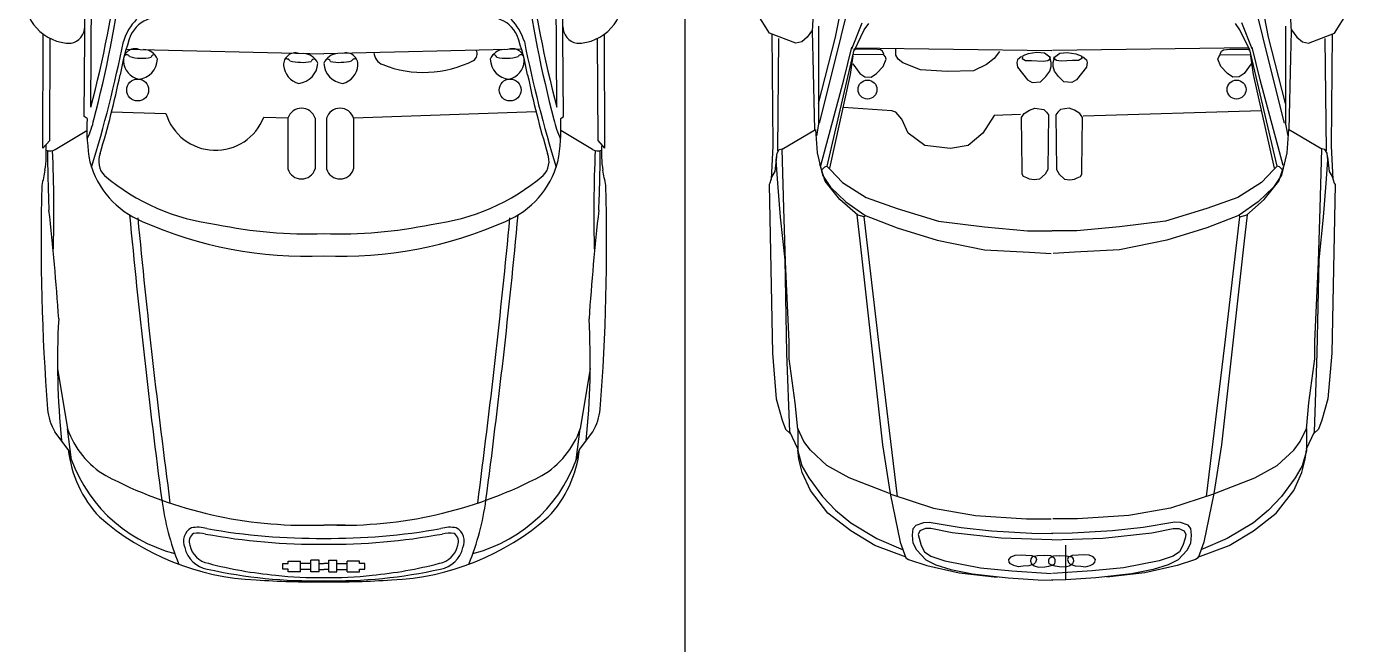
# Model space of a CAD drawing. Header units: inches. Extents: x 478327 to 492265, y -26791 to -22136.
# Drawn here: x 480163.6 to 480340.1, y -22392 to -22309.4 of the extents above; entities that cross this region are included whole.
import ezdxf

# ---------------------------------------------------------------- set-up
doc = ezdxf.new("R2010")
doc.units = ezdxf.units.IN
doc.header["$MEASUREMENT"] = 0
for name, color, linetype in [('ceco.net 92', 9, 'Continuous'), ('ceco.net 93', 161, 'Continuous'), ('Parking', 7, 'Continuous')]:
    doc.layers.add(name, color=color, linetype=linetype)

msp = doc.modelspace()

# ---------------------------------------------------------------- linework, layer by layer
at = {"layer": 'ceco.net 92', "linetype": 'ByBlock', "ltscale": 0.4}
for p, q in [((480172.201, -22320.21), (480172.412, -22287.89)), ((480234.462, -22320.21), (480234.251, -22287.89)), ((480171.317, -22321.454), (480171.528, -22290.355)), ((480235.346, -22321.454), (480235.136, -22290.355)), ((480165.783, -22325.716), (480165.85, -22310.469)), ((480240.881, -22325.716), (480240.814, -22310.469)), ((480166.703, -22324.664), (480166.763, -22311.031)), ((480176.928, -22312.455), (480203.332, -22313.105)), ((480229.735, -22312.455), (480203.332, -22313.105)), ((480239.961, -22324.664), (480239.901, -22311.031)), ((480174.976, -22320.825), (480182.24, -22321.083)), ((480231.688, -22320.825), (480207.306, -22321.691)), ((480171.689, -22321.748), (480171.317, -22321.454)), ((480195.309, -22321.547), (480198.549, -22321.662)), ((480198.54, -22321.691), (480198.54, -22328.472)), ((480202.152, -22321.691), (480202.152, -22328.472)), ((480203.694, -22321.691), (480203.694, -22328.472)), ((480207.306, -22321.691), (480207.306, -22328.472)), ((480234.975, -22321.748), (480235.346, -22321.454)), ((480165.783, -22325.716), (480166.703, -22324.664)), ((480167.429, -22325.873), (480171.666, -22323.319)), ((480239.234, -22325.873), (480234.997, -22323.319)), ((480240.881, -22325.716), (480239.961, -22324.664)), ((480167.744, -22355.133), (480169.075, -22363.196)), ((480238.919, -22355.133), (480237.588, -22363.196)), ((480169.182, -22365.979), (480167.387, -22363.582)), ((480169.622, -22367.345), (480169.075, -22363.196)), ((480237.042, -22367.345), (480237.588, -22363.196)), ((480237.482, -22365.979), (480239.276, -22363.582)), ((480200.47, -22376.092), (480203.332, -22376.092)), ((480206.193, -22376.092), (480203.332, -22376.092)), ((480197.866, -22381.959), (480197.866, -22381.214)), ((480197.866, -22381.214), (480198.553, -22381.214)), ((480198.553, -22380.876), (480200.206, -22380.876)), ((480198.553, -22381.214), (480198.553, -22380.876)), ((480200.206, -22382.332), (480200.206, -22380.876)), ((480201.576, -22381.201), (480200.206, -22381.201)), ((480201.576, -22382.322), (480201.576, -22380.772)), ((480202.687, -22380.772), (480201.576, -22380.772)), ((480202.687, -22382.322), (480202.687, -22380.772)), ((480202.687, -22381.201), (480203.332, -22381.201)), ((480203.977, -22381.201), (480203.332, -22381.201)), ((480203.977, -22382.322), (480203.977, -22380.772)), ((480203.977, -22380.772), (480205.087, -22380.772)), ((480205.087, -22382.322), (480205.087, -22380.772)), ((480205.087, -22381.201), (480206.458, -22381.201)), ((480208.111, -22380.876), (480206.458, -22380.876)), ((480206.458, -22382.332), (480206.458, -22380.876)), ((480208.111, -22381.214), (480208.111, -22380.876)), ((480208.798, -22381.214), (480208.111, -22381.214)), ((480208.798, -22381.959), (480208.798, -22381.214)), ((480198.553, -22381.959), (480197.866, -22381.959)), ((480198.553, -22382.332), (480198.553, -22381.959)), ((480200.206, -22382.332), (480198.553, -22382.332)), ((480201.576, -22382.006), (480200.206, -22382.006)), ((480202.687, -22382.322), (480201.576, -22382.322)), ((480202.687, -22382.006), (480203.332, -22382.006)), ((480203.977, -22382.006), (480203.332, -22382.006)), ((480203.977, -22382.322), (480205.087, -22382.322)), ((480205.087, -22382.006), (480206.458, -22382.006)), ((480206.458, -22382.332), (480208.111, -22382.332)), ((480208.111, -22381.959), (480208.798, -22381.959)), ((480208.111, -22382.332), (480208.111, -22381.959))]:
    msp.add_line(p, q, dxfattribs=at)
for centre in [(480178.45, -22317.928), (480228.213, -22317.928)]:
    msp.add_circle(centre, 1.46, dxfattribs=at)
for centre, radius, start, end in [((480014.141, -22278.756), 163.406, 345.30416, 352.25067), ((480392.522, -22278.756), 163.406, 187.74933, 194.69584), ((480014.539, -22280.411), 163.406, 345.30416, 352.25067), ((480392.124, -22280.411), 163.406, 187.74933, 194.69584), ((480168.399, -22306.298), 4.808, 164.76894, 223.8838), ((480238.264, -22306.298), 4.808, 316.1162, 15.23106), ((480183.632, -22313.644), 7.422, 135.83634, 162.83141), ((480181.29, -22312.369), 4.156, 106.88341, 155.18378), ((480225.374, -22312.369), 4.156, 24.81622, 73.11659), ((480223.032, -22313.644), 7.422, 17.16859, 44.16366), ((480169.493, -22305.571), 6.105, 221.68517, 270.51511), ((480169.143, -22309.47), 2.243, 280.40611, 1.053), ((480211.55, -22322.593), 36.076, 160.62543, 169.30402), ((480195.113, -22322.593), 36.076, 10.69598, 19.37457), ((480237.521, -22309.47), 2.243, 178.947, 259.59389), ((480237.17, -22305.571), 6.105, 269.48489, 318.31483), ((480012.535, -22278.856), 167.214, 342.81814, 348.75861), ((480178.106, -22313.97), 1.559, 72.20232, 183.84928), ((480228.557, -22313.97), 1.559, 356.15072, 107.79768), ((480394.128, -22278.856), 167.214, 191.24139, 197.18186), ((480179.206, -22313.892), 2.662, 183.93876, 256.434), ((480176.959, -22313.714), 0.5, 30.33022, 120.42504), ((480178.999, -22307.443), 6.23, 255.03428, 281.46801), ((480178.304, -22313.689), 2.803, 275.68448, 357.66603), ((480179.136, -22314.636), 2.138, 22.91467, 86.83422), ((480180.657, -22313.652), 0.432, 78.35564, 166.14579), ((480199.515, -22314.527), 1.559, 72.20232, 183.84928), ((480198.368, -22314.271), 0.5, 30.33022, 120.42504), ((480200.408, -22308), 6.23, 255.03428, 281.46801), ((480200.545, -22315.193), 2.138, 22.91467, 86.83422), ((480202.067, -22314.209), 0.432, 78.35564, 166.14579), ((480205.301, -22315.193), 2.138, 93.16578, 157.08533), ((480203.779, -22314.209), 0.432, 13.85421, 101.64436), ((480205.437, -22308), 6.23, 258.53199, 284.96572), ((480206.33, -22314.527), 1.559, 356.15072, 107.79768), ((480207.477, -22314.271), 0.5, 59.57496, 149.66978), ((480211.839, -22312.84), 1.81, 182.62462, 249.05197), ((480216.661, -22300.664), 14.906, 248.4751, 296.54958), ((480222.724, -22313.093), 1.085, 303.51315, 27.84224), ((480227.528, -22314.636), 2.138, 93.16578, 157.08533), ((480228.36, -22313.689), 2.803, 182.33397, 264.31552), ((480226.006, -22313.652), 0.432, 13.85421, 101.64436), ((480227.664, -22307.443), 6.23, 258.53199, 284.96572), ((480227.458, -22313.892), 2.662, 283.566, 356.06124), ((480229.704, -22313.714), 0.5, 59.57496, 149.66978), ((480054.722, -22290.768), 123.953, 343.28472, 348.3031), ((480200.615, -22314.449), 2.662, 183.93876, 256.434), ((480199.713, -22314.247), 2.803, 275.68448, 357.66603), ((480206.133, -22314.247), 2.803, 182.33397, 264.31552), ((480205.231, -22314.449), 2.662, 283.566, 356.06124), ((480351.942, -22290.768), 123.953, 191.6969, 196.71528), ((480188.854, -22319.057), 6.918, 197.03297, 338.90203), ((480200.346, -22322.238), 1.887, 16.85135, 163.14865), ((480205.5, -22322.238), 1.887, 16.85135, 163.14865), ((480198.241, -22322.917), 26.578, 177.47914, 190.01312), ((480163.411, -22320.103), 9.356, 332.45443, 349.14344), ((480243.253, -22320.103), 9.356, 190.85656, 207.54557), ((480208.422, -22322.917), 26.578, 349.98688, 2.52086), ((480150.923, -22326.277), 15.324, 351.12075, 3.93374), ((480166.713, -22324.523), 1.528, 252.13324, 297.96287), ((480344.427, -22325.936), 178.01, 180.02762, 182.58587), ((479982.259, -22334.211), 185.002, 358.32591, 2.54173), ((480176.03, -22327.44), 2.786, 158.49285, 223.67181), ((480230.634, -22327.44), 2.786, 316.32819, 21.50715), ((480239.95, -22324.523), 1.528, 242.03713, 287.86676), ((480424.405, -22334.211), 185.002, 177.45827, 181.67409), ((480062.237, -22325.936), 178.01, 357.41413, 359.97238), ((480255.741, -22326.277), 15.324, 176.06626, 188.87925), ((480183.66, -22324.375), 12.016, 195.26427, 247.48874), ((480223.003, -22324.375), 12.016, 292.51126, 344.73573), ((480287.673, -22353.789), 124.182, 168.31696, 169.27633), ((480192.534, -22307.28), 28.821, 230.016, 262.94144), ((480200.346, -22327.925), 1.887, 196.85135, 343.14865), ((480205.5, -22327.925), 1.887, 196.85135, 343.14865), ((480214.129, -22307.28), 28.821, 277.05856, 309.984), ((480118.991, -22353.789), 124.182, 10.72367, 11.68304), ((480449.622, -22338.479), 284.069, 178.42713, 184.46091), ((479957.042, -22338.479), 284.069, 355.53909, 1.57287), ((479838.285, -22370.714), 330.364, 3.85539, 6.38619), ((481230.815, -22235.051), 1058.14, 185.399043, 187.476572), ((481231.917, -22235.432), 1058.14, 185.399043, 187.476572), ((479174.747, -22235.432), 1058.14, 352.523428, 354.600957), ((479175.849, -22235.051), 1058.14, 352.523428, 354.600957), ((480568.379, -22370.714), 330.364, 173.61381, 176.14461), ((480201.093, -22285.849), 54.298, 246.05932, 272.36308), ((480201.214, -22277.31), 59.834, 258.21425, 272.02841), ((480205.571, -22285.849), 54.298, 267.63692, 293.94068), ((480205.45, -22277.31), 59.834, 267.97159, 281.78575), ((480270.212, -22354.235), 102.471, 176.79197, 185.90713), ((480136.452, -22354.235), 102.471, 354.09287, 3.20803), ((480173.811, -22359.84), 7.434, 185.66221, 210.2237), ((480232.853, -22359.84), 7.434, 329.7763, 354.33779), ((480180.161, -22359.34), 11.737, 199.18151, 239.49174), ((480226.502, -22359.34), 11.737, 300.50826, 340.81849), ((480188.358, -22360.548), 19.93, 195.81321, 255.6258), ((480184.566, -22364.306), 15.475, 186.20744, 223.5744), ((480218.306, -22360.548), 19.93, 284.3742, 344.18679), ((480222.098, -22364.306), 15.475, 316.4256, 353.79256), ((480201.039, -22318.564), 57.531, 242.19458, 270.56655), ((480205.624, -22318.564), 57.531, 269.43345, 297.80542), ((480218.034, -22367.628), 36.72, 187.99848, 201.69584), ((480188.629, -22367.628), 36.72, 338.30416, 352.00152), ((480195.738, -22349.542), 33.879, 228.64673, 267.5204), ((480210.925, -22349.542), 33.879, 272.4796, 311.35327), ((480186.625, -22378.249), 2.058, 118.73904, 203.69766), ((480186.743, -22378.289), 1.399, 126.9791, 200.10977), ((480186.497, -22380.791), 4.431, 74.32597, 101.20713), ((480186.445, -22381.978), 4.838, 77.37067, 96.4487), ((480202.464, -22295.798), 82.822, 259.59217, 270.59998), ((480202.657, -22292.191), 85.651, 259.93888, 270.45112), ((480204.006, -22292.191), 85.651, 269.54888, 280.06112), ((480204.199, -22295.798), 82.822, 269.40002, 280.40783), ((480220.166, -22380.791), 4.431, 78.79287, 105.67403), ((480220.219, -22381.978), 4.838, 83.5513, 102.62933), ((480219.921, -22378.289), 1.399, 339.89023, 53.0209), ((480220.038, -22378.249), 2.058, 336.30234, 61.26096), ((480188.414, -22378.229), 3.769, 192.98374, 260.03324), ((480188.477, -22378.107), 3.119, 192.26344, 259.28831), ((480218.187, -22378.107), 3.119, 280.71169, 347.73656), ((480218.249, -22378.229), 3.769, 279.96676, 347.01626), ((480202.012, -22327.464), 55.531, 255.27504, 264.71184), ((480204.652, -22327.464), 55.531, 275.28816, 284.72496), ((480201.94, -22318.319), 65.183, 257.43687, 271.22341), ((480201.965, -22342.928), 40.153, 262.74404, 271.95013), ((480204.723, -22318.319), 65.183, 268.77659, 282.56313), ((480204.698, -22342.928), 40.153, 268.04987, 277.25596), ((480202.725, -22255.587), 128.081, 266.21618, 270.27153), ((480203.939, -22255.587), 128.081, 269.72847, 273.78382)]:
    msp.add_arc(centre, radius, start, end, dxfattribs=at)
at = {"layer": 'ceco.net 93'}
for p, q in [((480271.685, -22310.845), (480272.922, -22304.654)), ((480329.565, -22310.845), (480328.328, -22304.654)), ((480268.63, -22310.044), (480268.848, -22306.11)), ((480332.62, -22310.044), (480332.402, -22306.11)), ((480262.882, -22310.335), (480261.136, -22307.567)), ((480271.685, -22313.831), (480273.213, -22307.713)), ((480273.868, -22312.417), (480275.258, -22308.937)), ((480327.382, -22312.417), (480325.992, -22308.937)), ((480329.565, -22313.831), (480328.037, -22307.713)), ((480338.368, -22310.335), (480340.114, -22307.567)), ((480266.374, -22311.646), (480262.882, -22310.335)), ((480263.173, -22310.399), (480263.333, -22325.404)), ((480268.63, -22309.898), (480267.902, -22310.845)), ((480268.702, -22313.613), (480268.63, -22310.044)), ((480269.43, -22309.388), (480269.43, -22322.499)), ((480274.216, -22312.591), (480275.519, -22309.894)), ((480275.519, -22309.894), (480276.127, -22309.024)), ((480325.731, -22309.894), (480325.123, -22309.024)), ((480327.034, -22312.591), (480325.731, -22309.894)), ((480331.82, -22309.388), (480331.82, -22322.499)), ((480332.548, -22313.613), (480332.62, -22310.044)), ((480332.62, -22309.898), (480333.348, -22310.845)), ((480334.876, -22311.646), (480338.368, -22310.335)), ((480338.077, -22310.399), (480337.917, -22325.404)), ((480263.974, -22326.045), (480264.135, -22311.041)), ((480267.175, -22311.5), (480266.374, -22311.646)), ((480267.902, -22310.845), (480267.175, -22311.5)), ((480269.43, -22319.731), (480271.685, -22310.845)), ((480270.56, -22328.12), (480274.224, -22312.376)), ((480272.794, -22316.58), (480273.866, -22312.197)), ((480274.413, -22312.45), (480274.267, -22312.548)), ((480274.313, -22312.286), (480300.582, -22312.644)), ((480276.898, -22312.45), (480274.413, -22312.45)), ((480277.726, -22312.548), (480276.898, -22312.45)), ((480279.745, -22312.67), (480279.745, -22312.464)), ((480326.937, -22312.286), (480300.669, -22312.644)), ((480323.524, -22312.548), (480324.353, -22312.45)), ((480324.353, -22312.45), (480326.837, -22312.45)), ((480326.837, -22312.45), (480326.983, -22312.548)), ((480330.69, -22328.12), (480327.027, -22312.376)), ((480328.456, -22316.58), (480327.384, -22312.197)), ((480331.82, -22319.731), (480329.565, -22310.845)), ((480333.348, -22310.845), (480334.075, -22311.5)), ((480334.075, -22311.5), (480334.876, -22311.646)), ((480337.276, -22326.045), (480337.115, -22311.041)), ((480268.921, -22323.227), (480268.702, -22313.613)), ((480269.575, -22322.353), (480271.685, -22313.831)), ((480273.687, -22315.864), (480274.045, -22313.36)), ((480278.164, -22313.23), (480274.072, -22313.182)), ((480277.969, -22312.743), (480277.726, -22312.548)), ((480278.164, -22313.133), (480277.969, -22312.743)), ((480278.067, -22314.791), (480278.456, -22313.816)), ((480278.359, -22313.474), (480278.164, -22313.23)), ((480278.456, -22313.816), (480278.359, -22313.474)), ((480279.745, -22313.287), (480279.745, -22312.67)), ((480280.054, -22313.802), (480279.745, -22313.287)), ((480280.67, -22314.316), (480280.054, -22313.802)), ((480292.901, -22313.699), (480291.873, -22314.522)), ((480293.621, -22312.773), (480292.901, -22313.699)), ((480296.025, -22313.896), (480295.935, -22314.254)), ((480296.561, -22313.449), (480296.025, -22313.896)), ((480296.74, -22313.36), (480296.65, -22313.717)), ((480296.65, -22313.717), (480297.097, -22313.986)), ((480297.454, -22313.091), (480296.74, -22313.36)), ((480297.097, -22313.986), (480297.901, -22313.986)), ((480298.616, -22312.912), (480297.454, -22313.091)), ((480297.901, -22313.986), (480299.42, -22314.075)), ((480299.599, -22313.002), (480298.616, -22312.912)), ((480299.42, -22314.075), (480300.045, -22313.986)), ((480300.313, -22313.538), (480299.599, -22313.002)), ((480300.045, -22313.986), (480300.403, -22313.717)), ((480300.403, -22313.717), (480300.313, -22313.449)), ((480300.492, -22314.254), (480300.313, -22313.628)), ((480300.758, -22314.254), (480300.937, -22313.628)), ((480300.847, -22313.717), (480300.937, -22313.449)), ((480301.205, -22313.986), (480300.847, -22313.717)), ((480300.937, -22313.538), (480301.651, -22313.002)), ((480301.83, -22314.075), (480301.205, -22313.986)), ((480301.651, -22313.002), (480302.634, -22312.912)), ((480303.349, -22313.986), (480301.83, -22314.075)), ((480302.634, -22312.912), (480303.796, -22313.091)), ((480304.153, -22313.986), (480303.349, -22313.986)), ((480303.796, -22313.091), (480304.511, -22313.36)), ((480304.6, -22313.717), (480304.153, -22313.986)), ((480304.511, -22313.36), (480304.6, -22313.717)), ((480304.689, -22313.449), (480305.225, -22313.896)), ((480305.225, -22313.896), (480305.315, -22314.254)), ((480322.794, -22313.816), (480322.891, -22313.474)), ((480323.183, -22314.791), (480322.794, -22313.816)), ((480322.891, -22313.474), (480323.086, -22313.23)), ((480323.086, -22313.133), (480323.281, -22312.743)), ((480323.086, -22313.23), (480327.178, -22313.182)), ((480323.281, -22312.743), (480323.524, -22312.548)), ((480327.563, -22315.864), (480327.205, -22313.36)), ((480331.675, -22322.353), (480329.565, -22313.831)), ((480332.329, -22323.227), (480332.548, -22313.613)), ((480270.918, -22328.388), (480273.687, -22315.864)), ((480274.023, -22314.45), (480274.949, -22315.718)), ((480274.949, -22315.718), (480275.631, -22316.157)), ((480276.459, -22316.205), (480277.19, -22315.718)), ((480277.19, -22315.718), (480278.067, -22314.791)), ((480283.034, -22315.243), (480280.67, -22314.316)), ((480286.632, -22315.448), (480283.034, -22315.243)), ((480290.126, -22315.345), (480286.632, -22315.448)), ((480291.873, -22314.522), (480290.126, -22315.345)), ((480295.935, -22314.254), (480296.025, -22314.88)), ((480296.025, -22314.88), (480297.365, -22316.58)), ((480299.777, -22316.133), (480300.313, -22315.417)), ((480300.313, -22315.417), (480300.492, -22314.791)), ((480300.492, -22314.791), (480300.492, -22314.254)), ((480300.758, -22314.791), (480300.758, -22314.254)), ((480300.937, -22315.417), (480300.758, -22314.791)), ((480301.473, -22316.133), (480300.937, -22315.417)), ((480305.225, -22314.88), (480303.885, -22316.58)), ((480305.315, -22314.254), (480305.225, -22314.88)), ((480324.06, -22315.718), (480323.183, -22314.791)), ((480324.791, -22316.205), (480324.06, -22315.718)), ((480326.301, -22315.718), (480325.619, -22316.157)), ((480327.227, -22314.45), (480326.301, -22315.718)), ((480330.332, -22328.388), (480327.563, -22315.864)), ((480269.756, -22328.03), (480272.794, -22316.58)), ((480275.631, -22316.157), (480276.459, -22316.205)), ((480297.365, -22316.58), (480297.99, -22316.938)), ((480297.99, -22316.938), (480299.063, -22316.848)), ((480299.063, -22316.848), (480299.777, -22316.133)), ((480302.187, -22316.848), (480301.473, -22316.133)), ((480303.26, -22316.938), (480302.187, -22316.848)), ((480303.885, -22316.58), (480303.26, -22316.938)), ((480325.619, -22316.157), (480324.791, -22316.205)), ((480331.494, -22328.03), (480328.456, -22316.58)), ((480279.231, -22320.696), (480272.756, -22320.285)), ((480279.745, -22320.902), (480279.231, -22320.696)), ((480280.567, -22321.828), (480279.745, -22320.902)), ((480296.396, -22321.211), (480292.901, -22321.314)), ((480296.561, -22321.59), (480296.918, -22321.053)), ((480296.918, -22321.053), (480297.633, -22320.606)), ((480297.633, -22320.606), (480298.348, -22320.337)), ((480298.348, -22320.337), (480299.509, -22320.516)), ((480299.509, -22320.516), (480299.867, -22320.874)), ((480299.867, -22320.874), (480300.135, -22321.232)), ((480300.135, -22321.232), (480300.045, -22328.567)), ((480301.383, -22320.874), (480301.115, -22321.232)), ((480301.115, -22321.232), (480301.205, -22328.567)), ((480301.741, -22320.516), (480301.383, -22320.874)), ((480302.902, -22320.337), (480301.741, -22320.516)), ((480303.617, -22320.606), (480302.902, -22320.337)), ((480304.332, -22321.053), (480303.617, -22320.606)), ((480304.689, -22321.59), (480304.332, -22321.053)), ((480328.635, -22320.695), (480304.779, -22321.411)), ((480269.43, -22322.499), (480269.139, -22324.029)), ((480281.39, -22323.681), (480280.567, -22321.828)), ((480292.901, -22321.314), (480291.359, -22323.681)), ((480296.65, -22328.567), (480296.561, -22321.59)), ((480304.6, -22328.567), (480304.689, -22321.59)), ((480331.82, -22322.499), (480332.111, -22324.029)), ((480264.559, -22325.822), (480269.015, -22323.224)), ((480269.015, -22323.224), (480269.241, -22326.33)), ((480283.651, -22325.327), (480281.39, -22323.681)), ((480291.359, -22323.681), (480289.407, -22325.327)), ((480332.235, -22323.224), (480332.009, -22326.33)), ((480336.691, -22325.822), (480332.235, -22323.224)), ((480263.333, -22325.404), (480263.093, -22329.897)), ((480263.769, -22327.29), (480263.882, -22326.386)), ((480263.882, -22326.386), (480264.164, -22325.878)), ((480264.164, -22325.878), (480264.559, -22325.765)), ((480264.785, -22333.728), (480264.559, -22325.822)), ((480269.241, -22326.33), (480269.974, -22329.323)), ((480287.043, -22325.739), (480283.651, -22325.327)), ((480289.407, -22325.327), (480287.043, -22325.739)), ((480332.009, -22326.33), (480331.276, -22329.323)), ((480336.465, -22333.728), (480336.691, -22325.822)), ((480337.086, -22325.878), (480336.691, -22325.765)), ((480337.368, -22326.386), (480337.086, -22325.878)), ((480337.481, -22327.29), (480337.368, -22326.386)), ((480337.917, -22325.404), (480338.157, -22329.897)), ((480263.826, -22326.838), (480263.6, -22328.815)), ((480263.995, -22330.396), (480263.769, -22327.29)), ((480270.313, -22330.114), (480269.58, -22327.855)), ((480269.852, -22328.609), (480270.247, -22328.213)), ((480270.247, -22328.213), (480270.544, -22328.114)), ((480270.544, -22328.114), (480271.038, -22328.609)), ((480330.706, -22328.114), (480330.212, -22328.609)), ((480331.003, -22328.213), (480330.706, -22328.114)), ((480330.937, -22330.114), (480331.671, -22327.855)), ((480331.398, -22328.609), (480331.003, -22328.213)), ((480337.255, -22330.396), (480337.481, -22327.29)), ((480337.424, -22326.838), (480337.65, -22328.815)), ((480263.205, -22329.493), (480262.923, -22330.396)), ((480263.6, -22328.815), (480263.205, -22329.493)), ((480269.974, -22329.323), (480271.046, -22330.905)), ((480272.287, -22332.542), (480270.313, -22330.114)), ((480271.038, -22328.609), (480272.619, -22330.291)), ((480296.65, -22329.193), (480296.65, -22328.388)), ((480296.829, -22329.462), (480296.65, -22329.193)), ((480297.276, -22329.641), (480296.829, -22329.462)), ((480297.633, -22329.819), (480297.276, -22329.641)), ((480298.258, -22329.909), (480297.633, -22329.819)), ((480298.973, -22329.819), (480298.258, -22329.909)), ((480299.688, -22329.193), (480298.973, -22329.819)), ((480300.045, -22328.567), (480299.688, -22329.193)), ((480301.205, -22328.567), (480301.562, -22329.193)), ((480301.562, -22329.193), (480302.277, -22329.819)), ((480302.277, -22329.819), (480302.992, -22329.909)), ((480302.992, -22329.909), (480303.617, -22329.819)), ((480303.617, -22329.819), (480303.974, -22329.641)), ((480303.974, -22329.641), (480304.421, -22329.462)), ((480304.421, -22329.462), (480304.6, -22329.193)), ((480304.6, -22329.193), (480304.6, -22328.388)), ((480330.212, -22328.609), (480328.631, -22330.291)), ((480328.963, -22332.542), (480330.937, -22330.114)), ((480331.276, -22329.323), (480330.204, -22330.905)), ((480337.65, -22328.815), (480338.045, -22329.493)), ((480338.045, -22329.493), (480338.327, -22330.396)), ((480262.923, -22330.396), (480262.81, -22330.566)), ((480262.81, -22330.566), (480263.262, -22353.1)), ((480264.333, -22334.914), (480263.995, -22330.396)), ((480271.046, -22330.905), (480273.077, -22332.881)), ((480272.619, -22330.291), (480275.782, -22332.27)), ((480328.631, -22330.291), (480325.468, -22332.27)), ((480330.204, -22330.905), (480328.173, -22332.881)), ((480336.917, -22334.914), (480337.255, -22330.396)), ((480338.44, -22330.566), (480337.988, -22353.1)), ((480338.327, -22330.396), (480338.44, -22330.566)), ((480274.656, -22334.632), (480272.287, -22332.542)), ((480273.077, -22332.881), (480275.615, -22334.632)), ((480275.782, -22332.27), (480279.933, -22333.755)), ((480325.468, -22332.27), (480321.318, -22333.755)), ((480328.173, -22332.881), (480325.635, -22334.632)), ((480326.594, -22334.632), (480328.963, -22332.542)), ((480264.954, -22340.619), (480264.333, -22334.914)), ((480265.01, -22340.901), (480264.785, -22333.728)), ((480275.535, -22334.875), (480274.539, -22334.609)), ((480274.539, -22334.609), (480275.004, -22338.465)), ((480277.528, -22352.028), (480275.535, -22334.875)), ((480275.615, -22334.632), (480275.559, -22334.858)), ((480275.584, -22334.645), (480279.933, -22336.327)), ((480279.933, -22333.755), (480285.467, -22335.437)), ((480321.318, -22333.755), (480315.783, -22335.437)), ((480325.666, -22334.645), (480321.318, -22336.327)), ((480323.723, -22352.028), (480325.715, -22334.875)), ((480325.635, -22334.632), (480325.691, -22334.858)), ((480325.715, -22334.875), (480326.711, -22334.609)), ((480326.711, -22334.609), (480326.246, -22338.465)), ((480336.24, -22340.901), (480336.465, -22333.728)), ((480336.296, -22340.619), (480336.917, -22334.914)), ((480279.933, -22336.327), (480285.269, -22338.009)), ((480285.467, -22335.437), (480291.595, -22336.228)), ((480291.595, -22336.228), (480297.327, -22336.723)), ((480297.327, -22336.723), (480300.588, -22336.723)), ((480303.923, -22336.723), (480300.662, -22336.723)), ((480309.655, -22336.228), (480303.923, -22336.723)), ((480315.783, -22335.437), (480309.655, -22336.228)), ((480321.318, -22336.327), (480315.981, -22338.009)), ((480275.004, -22338.465), (480277.992, -22365.325)), ((480285.269, -22338.009), (480291.595, -22339.296)), ((480315.981, -22338.009), (480309.655, -22339.296)), ((480326.246, -22338.465), (480323.258, -22365.325)), ((480265.18, -22353.1), (480264.954, -22340.619)), ((480291.595, -22339.296), (480297.623, -22339.593)), ((480297.623, -22339.593), (480300.489, -22339.79)), ((480303.627, -22339.593), (480300.761, -22339.79)), ((480309.655, -22339.296), (480303.627, -22339.593)), ((480336.071, -22353.1), (480336.296, -22340.619)), ((480265.518, -22351.519), (480265.01, -22340.901)), ((480335.732, -22351.519), (480336.24, -22340.901)), ((480265.518, -22353.834), (480265.518, -22351.519)), ((480279.985, -22372.239), (480277.528, -22352.028)), ((480321.266, -22372.239), (480323.723, -22352.028)), ((480335.732, -22353.834), (480335.732, -22351.519)), ((480263.262, -22353.1), (480263.769, -22359.2)), ((480265.574, -22363.605), (480265.18, -22353.1)), ((480266.308, -22359.708), (480265.518, -22353.834)), ((480334.942, -22359.708), (480335.732, -22353.834)), ((480335.676, -22363.605), (480336.071, -22353.1)), ((480337.988, -22353.1), (480337.481, -22359.2)), ((480263.769, -22359.2), (480264.559, -22362.024)), ((480266.646, -22363.266), (480266.308, -22359.708)), ((480334.604, -22363.266), (480334.942, -22359.708)), ((480337.481, -22359.2), (480336.691, -22362.024)), ((480264.559, -22362.024), (480265.01, -22363.266)), ((480265.01, -22363.266), (480265.631, -22363.831)), ((480266.646, -22365.864), (480265.574, -22363.605)), ((480266.646, -22363.153), (480266.646, -22366.123)), ((480267.455, -22364.908), (480266.646, -22363.153)), ((480333.795, -22364.908), (480334.604, -22363.153)), ((480334.604, -22363.153), (480334.604, -22366.123)), ((480334.604, -22365.864), (480335.676, -22363.605)), ((480336.24, -22363.266), (480335.619, -22363.831)), ((480336.691, -22362.024), (480336.24, -22363.266)), ((480268.332, -22366.055), (480267.455, -22364.908)), ((480277.992, -22365.325), (480278.988, -22371.841)), ((480323.258, -22365.325), (480322.262, -22371.841)), ((480332.919, -22366.055), (480333.795, -22364.908)), ((480266.781, -22367.27), (480266.646, -22365.988)), ((480266.646, -22366.123), (480267.185, -22368.147)), ((480270.556, -22368.08), (480268.332, -22366.055)), ((480330.694, -22368.08), (480332.919, -22366.055)), ((480334.604, -22366.123), (480334.065, -22368.147)), ((480334.469, -22367.27), (480334.604, -22365.988)), ((480267.253, -22369.025), (480266.781, -22367.27)), ((480267.185, -22368.147), (480268.129, -22369.767)), ((480273.522, -22369.767), (480270.556, -22368.08)), ((480327.728, -22369.767), (480330.694, -22368.08)), ((480334.065, -22368.147), (480333.121, -22369.767)), ((480333.997, -22369.025), (480334.469, -22367.27)), ((480268.332, -22371.455), (480267.253, -22369.025)), ((480268.129, -22369.767), (480269.949, -22372.264)), ((480278.915, -22371.86), (480273.522, -22369.767)), ((480322.335, -22371.86), (480327.728, -22369.767)), ((480333.121, -22369.767), (480331.301, -22372.264)), ((480332.919, -22371.455), (480333.997, -22369.025)), ((480270.691, -22374.492), (480268.332, -22371.455)), ((480269.949, -22372.264), (480271.702, -22374.087)), ((480278.995, -22371.857), (480280.334, -22378.341)), ((480279.069, -22371.932), (480284.8, -22373.795)), ((480322.181, -22371.932), (480316.45, -22373.795)), ((480322.256, -22371.857), (480320.916, -22378.341)), ((480331.301, -22372.264), (480329.548, -22374.087)), ((480330.559, -22374.492), (480332.919, -22371.455)), ((480271.702, -22374.087), (480273.725, -22375.774)), ((480284.8, -22373.795), (480290.382, -22374.764)), ((480316.45, -22373.795), (480310.868, -22374.764)), ((480329.548, -22374.087), (480327.526, -22375.774)), ((480273.725, -22376.854), (480270.691, -22374.492)), ((480273.725, -22375.774), (480277.23, -22377.866)), ((480282.454, -22376.058), (480283.475, -22375.717)), ((480283.475, -22375.717), (480284.212, -22375.66)), ((480284.212, -22375.66), (480288.464, -22376.398)), ((480290.382, -22374.764), (480297.23, -22375.211)), ((480297.23, -22375.211), (480300.505, -22375.211)), ((480304.02, -22375.211), (480300.745, -22375.211)), ((480310.868, -22374.764), (480304.02, -22375.211)), ((480317.038, -22375.66), (480312.786, -22376.398)), ((480317.775, -22375.717), (480317.038, -22375.66)), ((480318.796, -22376.058), (480317.775, -22375.717)), ((480327.526, -22375.774), (480324.02, -22377.866)), ((480327.526, -22376.854), (480330.559, -22374.492)), ((480276.96, -22378.811), (480273.725, -22376.854)), ((480282.001, -22377.42), (480282.057, -22376.512)), ((480282.057, -22378.499), (480282.001, -22377.42)), ((480282.057, -22376.512), (480282.454, -22376.058)), ((480282.964, -22376.852), (480282.738, -22377.307)), ((480282.738, -22377.307), (480282.851, -22377.817)), ((480283.702, -22376.512), (480282.964, -22376.852)), ((480284.439, -22376.512), (480283.702, -22376.512)), ((480287.274, -22377.079), (480284.439, -22376.512)), ((480293.851, -22377.817), (480287.274, -22377.079)), ((480288.464, -22376.398), (480292.547, -22376.852)), ((480292.547, -22376.852), (480297.933, -22377.136)), ((480297.933, -22377.136), (480300.712, -22377.193)), ((480303.317, -22377.136), (480300.538, -22377.193)), ((480308.703, -22376.852), (480303.317, -22377.136)), ((480307.399, -22377.817), (480313.976, -22377.079)), ((480312.786, -22376.398), (480308.703, -22376.852)), ((480313.976, -22377.079), (480316.811, -22376.512)), ((480316.811, -22376.512), (480317.548, -22376.512)), ((480317.548, -22376.512), (480318.286, -22376.852)), ((480318.286, -22376.852), (480318.512, -22377.307)), ((480318.512, -22377.307), (480318.399, -22377.817)), ((480319.193, -22376.512), (480318.796, -22376.058)), ((480319.249, -22377.42), (480319.193, -22376.512)), ((480319.193, -22378.499), (480319.249, -22377.42)), ((480324.29, -22378.811), (480327.526, -22376.854)), ((480281.14, -22380.364), (480276.96, -22378.811)), ((480277.23, -22377.866), (480280.735, -22379.351)), ((480280.334, -22378.341), (480281.079, -22380.427)), ((480282.568, -22379.407), (480282.057, -22378.499)), ((480283.758, -22380.713), (480282.568, -22379.407)), ((480282.851, -22377.817), (480283.135, -22378.783)), ((480283.135, -22378.783), (480283.588, -22379.634)), ((480300.598, -22378.045), (480293.851, -22377.817)), ((480300.652, -22378.045), (480307.399, -22377.817)), ((480302.466, -22383.381), (480302.466, -22378.726)), ((480317.492, -22380.713), (480318.682, -22379.407)), ((480318.115, -22378.783), (480317.662, -22379.634)), ((480318.399, -22377.817), (480318.115, -22378.783)), ((480318.682, -22379.407), (480319.193, -22378.499)), ((480320.11, -22380.364), (480324.29, -22378.811)), ((480320.916, -22378.341), (480320.171, -22380.427)), ((480324.02, -22377.866), (480320.515, -22379.351)), ((480281.079, -22380.427), (480281.451, -22380.651)), ((480281.451, -22380.651), (480283.907, -22381.471)), ((480283.588, -22379.634), (480284.439, -22380.202)), ((480283.758, -22380.713), (480285.119, -22381.394)), ((480284.439, -22380.202), (480286.31, -22380.826)), ((480286.31, -22380.826), (480291.073, -22381.791)), ((480294.836, -22380.653), (480295.143, -22380.308)), ((480294.913, -22380.998), (480294.836, -22380.653)), ((480295.066, -22381.228), (480294.913, -22380.998)), ((480295.525, -22381.458), (480295.066, -22381.228)), ((480295.143, -22380.308), (480295.679, -22380.078)), ((480295.679, -22380.078), (480296.483, -22380.04)), ((480296.483, -22380.04), (480297.133, -22380.078)), ((480297.133, -22380.078), (480297.937, -22380.116)), ((480298.205, -22381.266), (480297.516, -22381.496)), ((480297.784, -22380.576), (480297.746, -22380.883)), ((480297.746, -22380.883), (480297.899, -22381.228)), ((480297.976, -22380.308), (480297.784, -22380.576)), ((480297.899, -22381.228), (480298.244, -22381.496)), ((480297.937, -22380.116), (480298.512, -22380.385)), ((480298.703, -22380.193), (480297.976, -22380.308)), ((480298.435, -22381.075), (480298.205, -22381.266)), ((480298.55, -22380.653), (480298.435, -22381.075)), ((480298.473, -22380.385), (480298.55, -22380.653)), ((480299.66, -22380.116), (480298.703, -22380.193)), ((480300.043, -22380.116), (480299.66, -22380.155)), ((480300.426, -22380.155), (480300.043, -22380.116)), ((480300.212, -22380.691), (480300.288, -22380.5)), ((480300.212, -22380.96), (480300.212, -22380.691)), ((480300.25, -22381.228), (480300.212, -22380.96)), ((480300.594, -22381.42), (480300.25, -22381.228)), ((480300.288, -22380.5), (480300.594, -22380.308)), ((480300.656, -22380.308), (480300.426, -22380.155)), ((480300.594, -22380.308), (480300.824, -22380.155)), ((480300.962, -22380.5), (480300.656, -22380.308)), ((480300.656, -22381.42), (480301, -22381.228)), ((480300.824, -22380.155), (480301.207, -22380.116)), ((480301.038, -22380.691), (480300.962, -22380.5)), ((480301, -22381.228), (480301.038, -22380.96)), ((480301.038, -22380.96), (480301.038, -22380.691)), ((480301.207, -22380.116), (480301.59, -22380.155)), ((480301.59, -22380.116), (480302.547, -22380.193)), ((480302.547, -22380.193), (480303.274, -22380.308)), ((480302.777, -22380.385), (480302.7, -22380.653)), ((480302.7, -22380.653), (480302.815, -22381.075)), ((480303.313, -22380.116), (480302.738, -22380.385)), ((480302.815, -22381.075), (480303.045, -22381.266)), ((480303.351, -22381.228), (480303.006, -22381.496)), ((480303.045, -22381.266), (480303.734, -22381.496)), ((480303.274, -22380.308), (480303.466, -22380.576)), ((480304.117, -22380.078), (480303.313, -22380.116)), ((480303.504, -22380.883), (480303.351, -22381.228)), ((480303.466, -22380.576), (480303.504, -22380.883)), ((480304.767, -22380.04), (480304.117, -22380.078)), ((480305.571, -22380.078), (480304.767, -22380.04)), ((480306.107, -22380.308), (480305.571, -22380.078)), ((480305.725, -22381.458), (480306.184, -22381.228)), ((480306.414, -22380.653), (480306.107, -22380.308)), ((480306.184, -22381.228), (480306.337, -22380.998)), ((480306.337, -22380.998), (480306.414, -22380.653)), ((480314.94, -22380.826), (480310.177, -22381.791)), ((480316.811, -22380.202), (480314.94, -22380.826)), ((480317.492, -22380.713), (480316.131, -22381.394)), ((480317.662, -22379.634), (480316.811, -22380.202)), ((480319.799, -22380.651), (480317.343, -22381.471)), ((480320.171, -22380.427), (480319.799, -22380.651)), ((480283.907, -22381.471), (480288.224, -22382.439)), ((480285.119, -22381.394), (480287.104, -22382.018)), ((480287.104, -22382.018), (480289.995, -22382.586)), ((480288.224, -22382.439), (480293.285, -22383.035)), ((480289.995, -22382.586), (480294.758, -22383.097)), ((480291.073, -22381.791), (480295.268, -22382.189)), ((480295.268, -22382.189), (480300.542, -22382.529)), ((480296.138, -22381.65), (480295.525, -22381.458)), ((480296.789, -22381.573), (480296.138, -22381.65)), ((480297.516, -22381.496), (480296.789, -22381.573)), ((480298.244, -22381.496), (480298.818, -22381.688)), ((480298.818, -22381.688), (480299.66, -22381.65)), ((480299.66, -22381.65), (480300.196, -22381.535)), ((480300.196, -22381.535), (480300.656, -22381.42)), ((480301.054, -22381.535), (480300.594, -22381.42)), ((480305.982, -22382.189), (480300.709, -22382.529)), ((480301.59, -22381.65), (480301.054, -22381.535)), ((480302.432, -22381.688), (480301.59, -22381.65)), ((480303.006, -22381.496), (480302.432, -22381.688)), ((480303.734, -22381.496), (480304.461, -22381.573)), ((480304.461, -22381.573), (480305.112, -22381.65)), ((480305.112, -22381.65), (480305.725, -22381.458)), ((480310.177, -22381.791), (480305.982, -22382.189)), ((480311.255, -22382.586), (480306.492, -22383.097)), ((480313.026, -22382.439), (480307.965, -22383.035)), ((480314.146, -22382.018), (480311.255, -22382.586)), ((480317.343, -22381.471), (480313.026, -22382.439)), ((480316.131, -22381.394), (480314.146, -22382.018)), ((480294.758, -22383.097), (480298.784, -22383.381)), ((480298.784, -22383.381), (480300.712, -22383.437)), ((480302.466, -22383.381), (480300.538, -22383.437)), ((480306.492, -22383.097), (480302.466, -22383.381))]:
    msp.add_line(p, q, dxfattribs=at)
for centre in [(480275.972, -22317.864), (480325.278, -22317.864)]:
    msp.add_circle(centre, 1.266, dxfattribs=at)
at = {"layer": 'Parking'}
msp.add_line((480251.547, -22203.088), (480251.547, -22395.888), dxfattribs=at)
msp.add_line((480251.547, -22203.088), (480251.547, -22395.888), dxfattribs=at)
msp.add_line((480251.547, -22203.088), (480251.547, -22395.888), dxfattribs=at)

doc.saveas('drawing.dxf')
